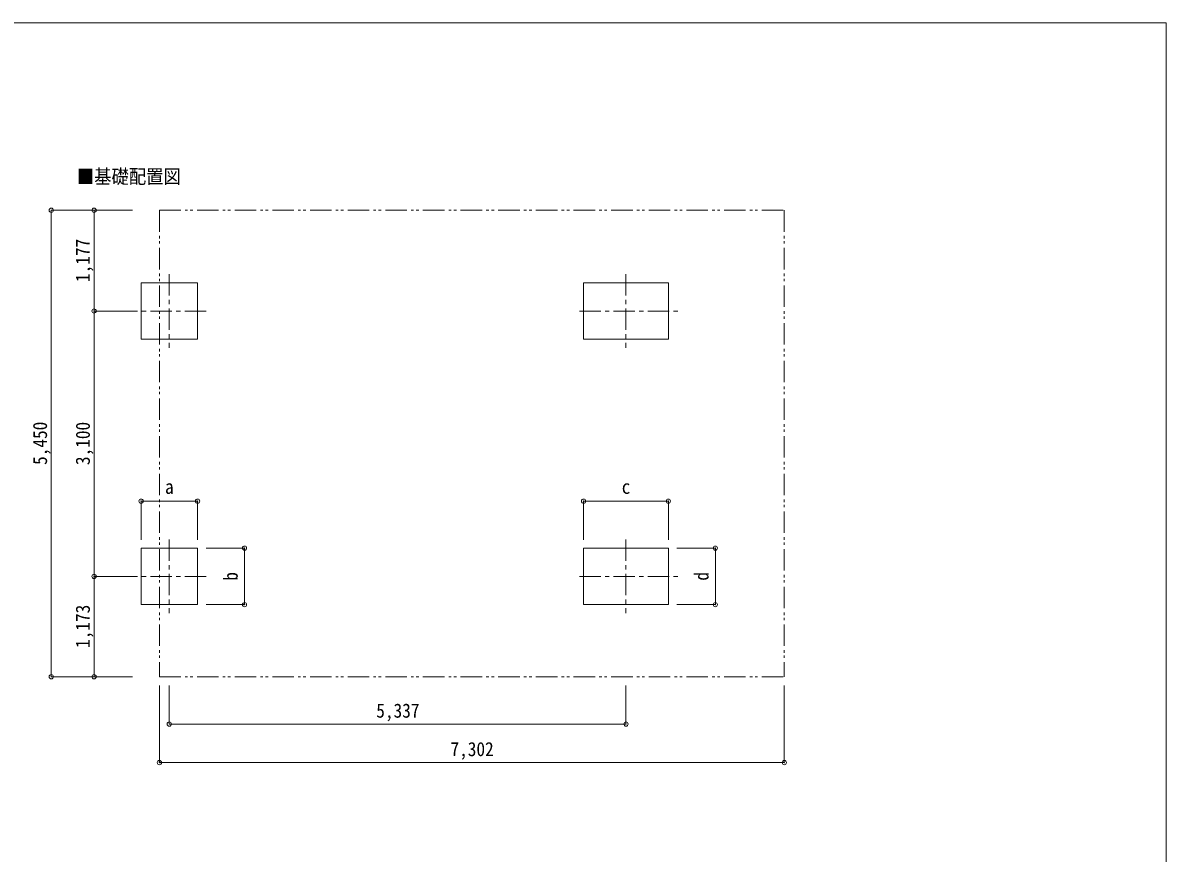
# Model space of a CAD drawing. Units: millimetres at full size, sheet at 1:50. Extents: x -14053 to 14053, y -9700 to 9700.
# Drawn here: x -12 to 13347, y 0 to 9700 of the extents above; entities that cross this region are included whole.
import ezdxf
from ezdxf.enums import TextEntityAlignment as Align

# ---------------------------------------------------------------- set-up
doc = ezdxf.new("R2010")
doc.units = ezdxf.units.MM
doc.header["$LTSCALE"] = 50
doc.header["$PDMODE"] = 32
doc.header["$PDSIZE"] = 50
doc.linetypes.add('CHAIN1', pattern=[8, 5, -1, 1, -1])
doc.linetypes.add('DOUBLE_CHAIN1', pattern=[8.8, 5, -1, 0.6, -0.6, 0.6, -1])
doc.layers.add('1-7', color=7, linetype='Continuous')
for name, color, linetype, lineweight in [('1-8', 6, 'Continuous', 9), ('1-A', 4, 'CHAIN1', 9), ('F-0', 7, 'Continuous', 9)]:
    doc.layers.add(name, color=color, linetype=linetype, lineweight=lineweight)
doc.styles.add('ＭＳ ゴシック', font='')
doc.styles.get('ＭＳ ゴシック').set_extended_font_data('MS Gothic')

msp = doc.modelspace()

# ---------------------------------------------------------------- linework, layer by layer
at = {"layer": '1-8'}
for p, q in [((319.65, 7510.54), (1269.65, 7510.54)), ((319.65, 7510.54), (319.65, 2060.51)), ((819.65, 6333.51), (819.65, 7510.54)), ((819.65, 6333.51), (1269.65, 6333.51)), ((819.65, 3233.51), (819.65, 6333.51)), ((1368.65, 4112.16), (1368.65, 3662.16)), ((1368.65, 4112.16), (2028.65, 4112.16)), ((2028.65, 4112.16), (2028.65, 3662.16)), ((6540.15, 4112.16), (6540.15, 3662.16)), ((6540.15, 4112.16), (7530.15, 4112.16)), ((7530.15, 4112.16), (7530.15, 3662.16)), ((2577.65, 3563.16), (2127.65, 3563.16)), ((2577.65, 3563.16), (2577.65, 2903.11)), ((8079.15, 3563.16), (7629.15, 3563.16)), ((8079.15, 3563.16), (8079.15, 2903.11)), ((819.65, 3233.51), (1269.65, 3233.51)), ((819.65, 2060.51), (819.65, 3233.51)), ((2577.65, 2903.11), (2127.65, 2903.11)), ((8079.15, 2903.11), (7629.15, 2903.11)), ((319.65, 2060.51), (1269.65, 2060.51)), ((1583.15, 1058.41), (1583.15, 1958.05)), ((1698.65, 1508.05), (1698.65, 1958.05)), ((7035.15, 1508.05), (7035.15, 1958.05)), ((8885.15, 1058.41), (8885.15, 1958.05)), ((1698.65, 1508.05), (7035.15, 1508.05)), ((1583.15, 1058.41), (8885.15, 1058.41))]:
    msp.add_line(p, q, dxfattribs=at)
for p in [(319.65, 7510.54), (819.65, 7510.54), (819.65, 6333.51), (1368.65, 4112.16), (2028.65, 4112.16), (6540.15, 4112.16), (7530.15, 4112.16), (2577.65, 3563.16), (8079.15, 3563.16), (819.65, 3233.51), (2577.65, 2903.11), (8079.15, 2903.11), (319.65, 2060.51), (819.65, 2060.51), (1698.65, 1508.05), (7035.15, 1508.05), (1583.15, 1058.41), (8885.15, 1058.41)]:
    msp.add_point(p, dxfattribs=at)
at = {"layer": '1-A', "color": 7, "linetype": 'DOUBLE_CHAIN1'}
for p, q in [((1583.15, 7510.54), (1583.15, 2060.51)), ((1583.15, 2060.51), (8885.15, 2060.51))]:
    msp.add_line(p, q, dxfattribs=at)
at = {"layer": '1-A'}
for p, q in [((1698.65, 6763.56), (1698.65, 5903.51)), ((7035.15, 6763.16), (7035.15, 5903.11)), ((2128.65, 6333.51), (1268.65, 6333.51)), ((6490.15, 6333.11), (7680.15, 6333.11)), ((1698.65, 3663.56), (1698.65, 2803.51)), ((7035.15, 3663.16), (7035.15, 2803.11)), ((2128.65, 3233.51), (1268.65, 3233.51)), ((6490.15, 3233.11), (7680.15, 3233.11))]:
    msp.add_line(p, q, dxfattribs=at)
at = {"layer": '1-A', "linetype": 'Continuous'}
for p, q in [((6540.15, 6003.11), (6540.15, 6663.16)), ((6540.15, 2903.11), (6540.15, 3563.16))]:
    msp.add_line(p, q, dxfattribs=at)
at = {"layer": '1-A', "color": 7, "linetype": 'DOUBLE_CHAIN1'}
msp.add_lwpolyline([(1583.15, 7510.54), (8885.15, 7510.54), (8885.15, 2060.51)], dxfattribs=at)
at = {"layer": '1-A', "linetype": 'Continuous'}
for points in [[(2028.65, 6003.51), (2028.65, 6663.56), (1368.65, 6663.56), (1368.65, 6003.51)], [(2028.65, 2903.51), (2028.65, 3563.56), (1368.65, 3563.56), (1368.65, 2903.51)]]:
    msp.add_lwpolyline(points, close=True, dxfattribs=at)
for points in [[(6540.15, 6663.16), (7530.15, 6663.16), (7530.15, 6003.11), (6540.15, 6003.11)], [(6540.15, 3563.16), (7530.15, 3563.16), (7530.15, 2903.11), (6540.15, 2903.11)]]:
    msp.add_lwpolyline(points, dxfattribs=at)
at = {"layer": 'F-0', "color": 5, "lineweight": 5}
for p, q in [((-14053.43, 9700), (13346.57, 9700)), ((13346.57, 9700), (13346.57, -9700))]:
    msp.add_line(p, q, dxfattribs=at)

# ---------------------------------------------------------------- texts
at = {"layer": '1-7', "style": 'ＭＳ ゴシック', "width": 0.9}
msp.add_text('■基礎配置図', height=165, dxfattribs=at).set_placement((618.11, 7773.3), align=Align.BOTTOM_LEFT)
at = {"layer": '1-8', "color": 7, "style": 'ＭＳ ゴシック', "width": 0.9}
for s, p in [('1,177', (819.65, 6672.03)), ('5,450', (319.65, 4535.53)), ('3,100', (819.65, 4533.51)), ('b', (2547.5, 3183.13)), ('d', (8049, 3183.13)), ('1,173', (819.65, 2397.01))]:
    msp.add_text(s, height=165, rotation=90, dxfattribs=at).set_placement(p, align=Align.BOTTOM_LEFT)
for s, p in [('a', (1648.65, 4147.98)), ('c', (6985.15, 4147.98)), ('5,337', (4116.9, 1533.05)), ('7,302', (4984.15, 1083.41))]:
    msp.add_text(s, height=165, dxfattribs=at).set_placement(p, align=Align.BOTTOM_LEFT)

doc.saveas('drawing.dxf')
